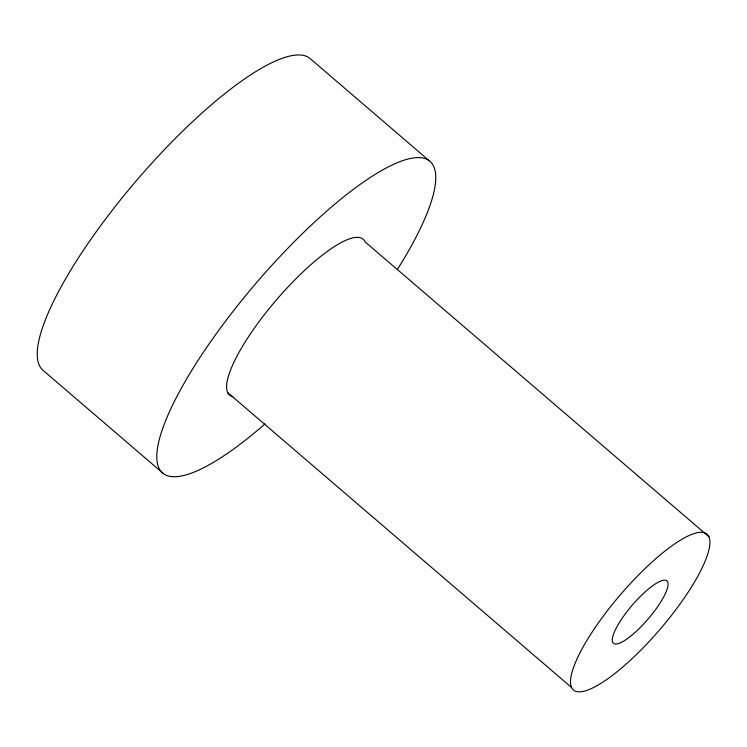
<?xml version="1.0" encoding="UTF-8"?>
<svg xmlns="http://www.w3.org/2000/svg" width="747" height="747" viewBox="0 0 747 747"><rect width="100%" height="100%" fill="white"/><g stroke="black" fill="none" stroke-linecap="round" stroke-linejoin="round"><path stroke-width="1.12" d="M429.086 160.614L309.473 58.023A205.304 52.635 -49.4 0 0 133.918 183.575A205.304 52.635 -49.4 0 0 43.896 371.072L163.509 473.663M708.912 536.766A102.656 26.322 -49.4 0 0 595.527 627.004A102.656 26.322 -49.4 0 0 616.116 672.515A102.656 26.322 -49.4 0 0 708.912 536.766L365.031 241.813A102.656 26.322 -49.4 0 0 275.54 300.92A102.656 26.322 -49.4 0 0 232.98 396.704M227.564 392.474L571.455 687.417M265.082 423.857A205.304 52.635 -49.4 0 1 168.01 414.996A205.304 52.635 -49.4 0 1 372.949 175.769A205.304 52.635 -49.4 0 1 397.432 269.368M630.552 636.267A41.057 10.523 -49.4 0 0 667.678 581.96A41.057 10.523 -49.4 0 0 622.316 618.058A41.057 10.523 -49.4 0 0 630.552 636.267"/></g></svg>
